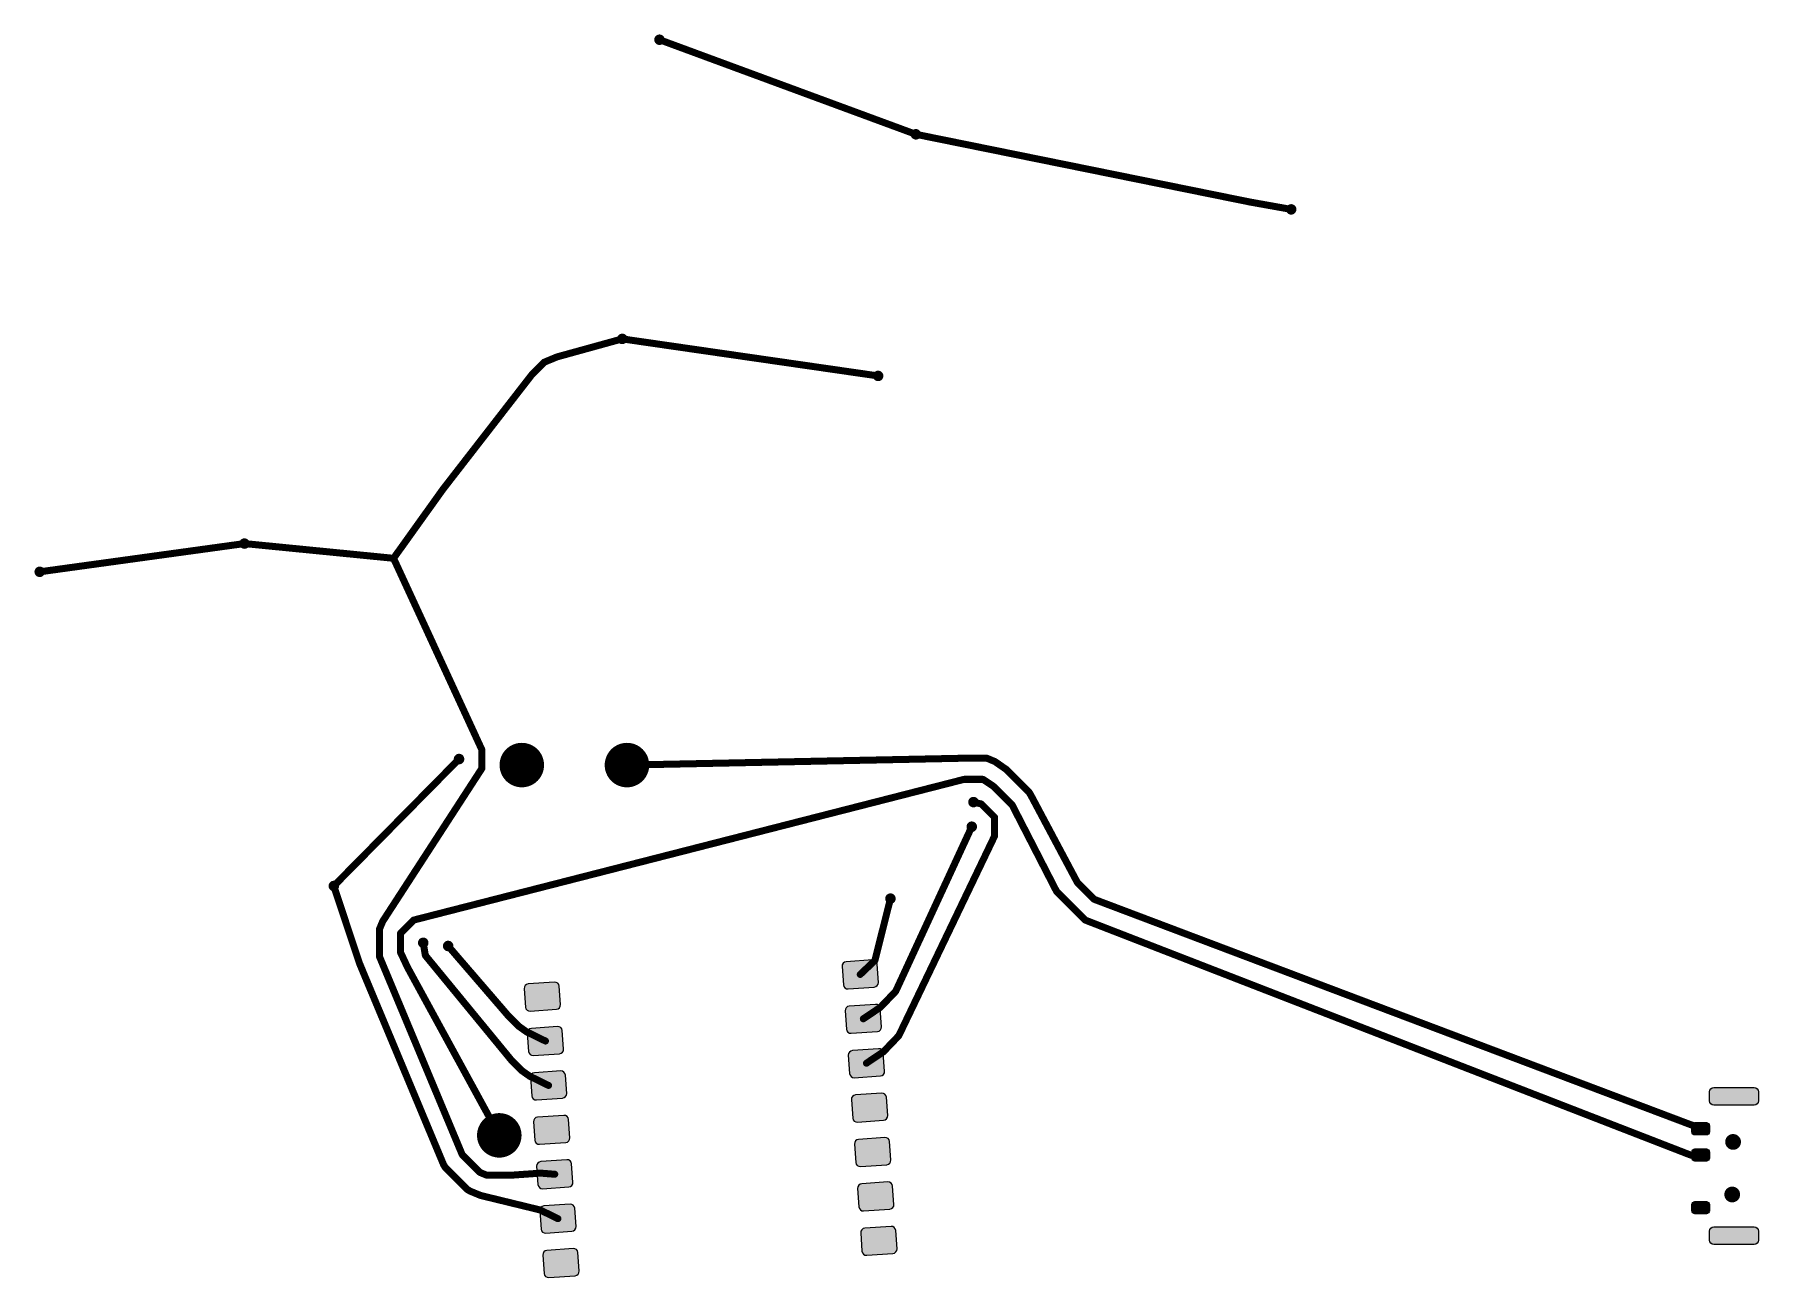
# Model space of a CAD drawing. Extents: x -174 to 104, y -29 to 45.
# Drawn here: x 5.6 to 104, y -28.5 to 42.4 of the extents above; entities that cross this region are included whole.
import ezdxf

# ---------------------------------------------------------------- set-up
doc = ezdxf.new("R2010")
doc.units = 0
doc.layers.get('0').update_dxf_attribs({"linetype": 'CONTINUOUS', "lineweight": 0})
doc.layers.add('F_Cu_____________', color=7, linetype='CONTINUOUS', lineweight=0)

# ---------------------------------------------------------------- blocks, each defined once
blk = doc.blocks.new('UNIT_DISC')
at = {"const_width": 0.5}
blk.add_lwpolyline([(0.25, 0, 1), (-0.25, 0, 1)], format="xyb", close=True, dxfattribs=at)

msp = doc.modelspace()

# ---------------------------------------------------------------- hatches: boundary and pattern name
at = {"layer": 'F_Cu_____________'}
for points in [[(51.7954, -11.7855), (51.8212, -11.88), (51.8812, -11.9574), (51.9662, -12.006), (52.0633, -12.0184), (53.5596, -11.9138), (53.654, -11.8879), (53.7314, -11.828), (53.78, -11.743), (53.7925, -11.6459), (53.7192, -10.5985), (53.6934, -10.504), (53.6334, -10.4266), (53.5484, -10.378), (53.4513, -10.3656), (51.955, -10.4702), (51.8606, -10.4961), (51.7832, -10.556), (51.7346, -10.641), (51.7221, -10.7381)], [(33.6597, -13.0537), (33.6855, -13.1482), (33.7455, -13.2256), (33.8305, -13.2742), (33.9276, -13.2866), (35.4239, -13.182), (35.5183, -13.1561), (35.5957, -13.0962), (35.6443, -13.0112), (35.6568, -12.9141), (35.5835, -11.8667), (35.5577, -11.7722), (35.4977, -11.6948), (35.4127, -11.6462), (35.3156, -11.6338), (33.8193, -11.7384), (33.7249, -11.7643), (33.6475, -11.8242), (33.5989, -11.9092), (33.5864, -12.0063)], [(51.9726, -14.3194), (51.9984, -14.4139), (52.0584, -14.4913), (52.1434, -14.5399), (52.2405, -14.5523), (53.7368, -14.4477), (53.8312, -14.4218), (53.9086, -14.3619), (53.9572, -14.2769), (53.9697, -14.1798), (53.8964, -13.1324), (53.8706, -13.0379), (53.8106, -12.9605), (53.7256, -12.9119), (53.6285, -12.8995), (52.1322, -13.0041), (52.0378, -13.03), (51.9604, -13.0899), (51.9118, -13.1749), (51.8993, -13.272)], [(33.8368, -15.5875), (33.8626, -15.682), (33.9226, -15.7594), (34.0076, -15.808), (34.1047, -15.8204), (35.601, -15.7158), (35.6954, -15.6899), (35.7728, -15.63), (35.8214, -15.545), (35.8339, -15.4479), (35.7606, -14.4005), (35.7348, -14.306), (35.6748, -14.2286), (35.5898, -14.18), (35.4927, -14.1676), (33.9964, -14.2722), (33.902, -14.2981), (33.8246, -14.358), (33.776, -14.443), (33.7635, -14.5401)], [(52.1497, -16.8532), (52.1755, -16.9477), (52.2355, -17.0251), (52.3205, -17.0737), (52.4176, -17.0861), (53.9139, -16.9815), (54.0083, -16.9556), (54.0857, -16.8957), (54.1343, -16.8107), (54.1468, -16.7136), (54.0735, -15.6662), (54.0477, -15.5717), (53.9877, -15.4943), (53.9027, -15.4457), (53.8056, -15.4333), (52.3093, -15.5379), (52.2149, -15.5638), (52.1375, -15.6237), (52.0889, -15.7087), (52.0764, -15.8058)], [(34.014, -18.1213), (34.0398, -18.2158), (34.0998, -18.2932), (34.1848, -18.3418), (34.2819, -18.3542), (35.7782, -18.2496), (35.8726, -18.2237), (35.95, -18.1638), (35.9986, -18.0788), (36.0111, -17.9817), (35.9378, -16.9343), (35.912, -16.8398), (35.852, -16.7624), (35.767, -16.7138), (35.6699, -16.7014), (34.1736, -16.806), (34.0792, -16.8319), (34.0018, -16.8918), (33.9532, -16.9768), (33.9407, -17.0739)], [(104.0098, -18.401), (103.9907, -18.497), (103.9363, -18.5784), (103.8548, -18.6328), (103.7588, -18.652), (101.4588, -18.652), (101.3628, -18.6328), (101.2813, -18.5784), (101.2269, -18.497), (101.2078, -18.401), (101.2078, -17.901), (101.2269, -17.805), (101.2813, -17.7236), (101.3628, -17.6692), (101.4588, -17.65), (103.7588, -17.65), (103.8548, -17.6692), (103.9363, -17.7236), (103.9907, -17.805), (104.0098, -17.901)], [(52.3269, -19.387), (52.3527, -19.4815), (52.4127, -19.5589), (52.4977, -19.6075), (52.5948, -19.6199), (54.0911, -19.5153), (54.1855, -19.4894), (54.2629, -19.4295), (54.3115, -19.3445), (54.324, -19.2474), (54.2507, -18.2), (54.2249, -18.1055), (54.1649, -18.0281), (54.0799, -17.9795), (53.9828, -17.9671), (52.4865, -18.0717), (52.3921, -18.0976), (52.3147, -18.1575), (52.2661, -18.2425), (52.2536, -18.3396)], [(34.1912, -20.6552), (34.217, -20.7497), (34.277, -20.8271), (34.362, -20.8757), (34.4591, -20.8881), (35.9554, -20.7835), (36.0498, -20.7576), (36.1272, -20.6977), (36.1758, -20.6127), (36.1883, -20.5156), (36.115, -19.4682), (36.0892, -19.3737), (36.0292, -19.2963), (35.9442, -19.2477), (35.8471, -19.2353), (34.3508, -19.3399), (34.2564, -19.3658), (34.179, -19.4257), (34.1304, -19.5107), (34.1179, -19.6078)], [(101.0338, -19.6503), (101.101, -19.6637), (101.158, -19.7018), (101.1961, -19.7588), (101.2095, -19.826), (101.2095, -20.176), (101.1961, -20.2432), (101.158, -20.3002), (101.101, -20.3383), (101.0338, -20.3517), (100.3838, -20.3517), (100.3166, -20.3383), (100.2596, -20.3002), (100.2215, -20.2432), (100.2081, -20.176), (100.2081, -19.826), (100.2215, -19.7588), (100.2596, -19.7018), (100.3166, -19.6637), (100.3838, -19.6503)], [(52.5041, -21.9208), (52.5299, -22.0153), (52.5899, -22.0927), (52.6749, -22.1413), (52.772, -22.1537), (54.2683, -22.0491), (54.3627, -22.0232), (54.4401, -21.9633), (54.4887, -21.8783), (54.5012, -21.7812), (54.4279, -20.7338), (54.4021, -20.6393), (54.3421, -20.5619), (54.2571, -20.5133), (54.16, -20.5009), (52.6637, -20.6055), (52.5693, -20.6314), (52.4919, -20.6913), (52.4433, -20.7763), (52.4308, -20.8734)], [(101.0338, -21.1503), (101.101, -21.1637), (101.158, -21.2018), (101.1961, -21.2588), (101.2095, -21.326), (101.2095, -21.676), (101.1961, -21.7432), (101.158, -21.8002), (101.101, -21.8383), (101.0338, -21.8517), (100.3838, -21.8517), (100.3166, -21.8383), (100.2596, -21.8002), (100.2215, -21.7432), (100.2081, -21.676), (100.2081, -21.326), (100.2215, -21.2588), (100.2596, -21.2018), (100.3166, -21.1637), (100.3838, -21.1503)], [(34.3684, -23.189), (34.3942, -23.2835), (34.4542, -23.3609), (34.5392, -23.4095), (34.6363, -23.4219), (36.1326, -23.3173), (36.227, -23.2914), (36.3044, -23.2315), (36.353, -23.1465), (36.3655, -23.0494), (36.2922, -22.002), (36.2664, -21.9075), (36.2064, -21.8301), (36.1214, -21.7815), (36.0243, -21.7691), (34.528, -21.8737), (34.4336, -21.8996), (34.3562, -21.9595), (34.3076, -22.0445), (34.2951, -22.1416)], [(52.6813, -24.4546), (52.7071, -24.5491), (52.7671, -24.6265), (52.8521, -24.6751), (52.9492, -24.6875), (54.4455, -24.5829), (54.5399, -24.557), (54.6173, -24.4971), (54.6659, -24.4121), (54.6784, -24.315), (54.6051, -23.2676), (54.5793, -23.1731), (54.5193, -23.0957), (54.4343, -23.0471), (54.3372, -23.0347), (52.8409, -23.1393), (52.7465, -23.1652), (52.6691, -23.2251), (52.6205, -23.3101), (52.608, -23.4072)], [(34.5456, -25.7228), (34.5714, -25.8173), (34.6314, -25.8947), (34.7164, -25.9433), (34.8135, -25.9557), (36.3098, -25.8511), (36.4042, -25.8252), (36.4816, -25.7653), (36.5302, -25.6803), (36.5427, -25.5832), (36.4694, -24.5358), (36.4436, -24.4413), (36.3836, -24.3639), (36.2986, -24.3153), (36.2015, -24.3029), (34.7052, -24.4075), (34.6108, -24.4334), (34.5334, -24.4933), (34.4848, -24.5783), (34.4723, -24.6754)], [(101.0338, -24.1503), (101.101, -24.1637), (101.158, -24.2018), (101.1961, -24.2588), (101.2095, -24.326), (101.2095, -24.676), (101.1961, -24.7432), (101.158, -24.8002), (101.101, -24.8383), (101.0338, -24.8517), (100.3838, -24.8517), (100.3166, -24.8383), (100.2596, -24.8002), (100.2215, -24.7432), (100.2081, -24.676), (100.2081, -24.326), (100.2215, -24.2588), (100.2596, -24.2018), (100.3166, -24.1637), (100.3838, -24.1503)], [(52.8585, -26.9884), (52.8843, -27.0829), (52.9443, -27.1603), (53.0293, -27.2089), (53.1264, -27.2213), (54.6227, -27.1167), (54.7171, -27.0908), (54.7945, -27.0309), (54.8431, -26.9459), (54.8556, -26.8488), (54.7823, -25.8014), (54.7565, -25.7069), (54.6965, -25.6295), (54.6115, -25.5809), (54.5144, -25.5685), (53.0181, -25.6731), (52.9237, -25.699), (52.8463, -25.7589), (52.7977, -25.8439), (52.7852, -25.941)], [(104.0098, -26.351), (103.9907, -26.447), (103.9363, -26.5284), (103.8548, -26.5828), (103.7588, -26.602), (101.4588, -26.602), (101.3628, -26.5828), (101.2813, -26.5284), (101.2269, -26.447), (101.2078, -26.351), (101.2078, -25.851), (101.2269, -25.755), (101.2813, -25.6736), (101.3628, -25.6192), (101.4588, -25.6), (103.7588, -25.6), (103.8548, -25.6192), (103.9363, -25.6736), (103.9907, -25.755), (104.0098, -25.851)], [(34.7228, -28.2566), (34.7486, -28.3511), (34.8086, -28.4285), (34.8936, -28.4771), (34.9907, -28.4895), (36.487, -28.3849), (36.5814, -28.359), (36.6588, -28.2991), (36.7074, -28.2141), (36.7199, -28.117), (36.6466, -27.0696), (36.6208, -26.9751), (36.5608, -26.8977), (36.4758, -26.8491), (36.3787, -26.8367), (34.8824, -26.9413), (34.788, -26.9672), (34.7106, -27.0271), (34.662, -27.1121), (34.6495, -27.2092)]]:
    msp.add_hatch(color=256, dxfattribs=at).paths.add_polyline_path(points)

# ---------------------------------------------------------------- linework, layer by layer
at = {"layer": 'F_Cu_____________', "const_width": 0.4}
for points in [[(41.3056, 42.1492), (55.9309, 36.7522)], [(75.0047, 32.8851), (55.9309, 36.7522)], [(77.3448, 32.4675), (75.0047, 32.8851)], [(35.4596, 24.0487), (39.1788, 25.0764)], [(39.1788, 25.0764), (53.7779, 22.964)], [(34.1618, 23.1817), (34.7244, 23.7442)], [(34.7244, 23.7442), (34.7482, 23.7541)], [(34.7482, 23.7541), (35.4596, 24.0487)], [(28.9462, 16.4899), (34.0443, 23.0642)], [(34.0443, 23.0642), (34.1618, 23.1817)], [(26.132, 12.5559), (28.9462, 16.4899)], [(5.9442, 11.7846), (17.6235, 13.3953)], [(26.132, 12.5559), (17.6235, 13.3953)], [(31.1643, 1.6435), (26.132, 12.5559)], [(29.8681, 1.0988), (22.7219, -6.1465)], [(31.1686, 1.6331), (31.1643, 1.6435)], [(31.1686, 0.5645), (31.1686, 1.6331)], [(58.447, 1.1421), (39.449, 0.7549)], [(59.9932, 1.1421), (58.447, 1.1421)], [(60.4449, 0.955), (59.9932, 1.1421)], [(61.0877, 0.5072), (60.4449, 0.955)], [(25.5112, -8.1636), (31.1643, 0.5541)], [(58.6858, -0.0584), (27.2908, -8.0879)], [(31.1643, 0.5541), (31.1686, 0.5645)], [(59.7544, -0.0584), (58.6858, -0.0584)], [(59.7648, -0.0627), (59.7544, -0.0584)], [(60.3454, -0.4487), (59.7648, -0.0627)], [(62.3904, -0.7955), (61.0877, 0.5072)], [(61.4345, -1.5378), (60.3454, -0.4487)], [(62.5082, -0.9919), (62.3904, -0.7955)], [(65.143, -5.9404), (62.5082, -0.9919)], [(59.6549, -1.4621), (59.2201, -1.3589)], [(59.6653, -1.4664), (59.6549, -1.4621)], [(60.4168, -2.2179), (59.6653, -1.4664)], [(63.9621, -6.4591), (61.4345, -1.5378)], [(54.7805, -12.1574), (59.1206, -2.7626)], [(60.4211, -2.2283), (60.4168, -2.2179)], [(60.4211, -3.2969), (60.4211, -2.2283)], [(54.9577, -14.6913), (60.4168, -3.3073)], [(60.4168, -3.3073), (60.4211, -3.2969)], [(65.9924, -6.7898), (65.143, -5.9404)], [(24.1793, -10.5363), (22.7219, -6.1465)], [(54.4815, -6.8668), (53.5956, -10.3976)], [(64.8115, -7.3085), (63.9621, -6.4591)], [(66.1099, -6.9073), (65.9924, -6.7898)], [(100.2076, -19.7924), (66.1099, -6.9073)], [(65.5912, -8.0882), (64.8115, -7.3085)], [(25.3241, -8.6153), (25.5112, -8.1636)], [(25.3241, -10.1615), (25.3241, -8.6153)], [(26.5289, -8.8437), (26.5246, -8.8541)], [(26.5246, -8.8541), (26.5246, -9.9227)], [(27.2804, -8.0922), (26.5289, -8.8437)], [(27.2908, -8.0879), (27.2804, -8.0922)], [(65.6386, -8.1078), (65.5912, -8.0882)], [(100.1356, -21.501), (65.6386, -8.1078)], [(26.5246, -9.9227), (26.5289, -9.9331)], [(26.5289, -9.9331), (26.9322, -10.7944)], [(27.9456, -10.1039), (27.8251, -9.3884)], [(32.685, -13.5626), (29.2461, -9.5696)], [(24.4375, -11.1591), (24.1793, -10.5363)], [(25.5112, -10.6132), (25.3241, -10.1615)], [(30.0452, -21.4707), (25.5112, -10.6132)], [(26.9322, -10.7944), (32.1637, -20.3765)], [(27.9499, -10.1143), (27.9456, -10.1039)], [(32.8621, -16.0964), (27.9499, -10.1143)], [(53.5909, -10.4023), (52.7573, -11.192)], [(53.5956, -10.3976), (53.5909, -10.4023)], [(28.9826, -22.0433), (24.4375, -11.1591)], [(53.9178, -13.0575), (54.7805, -12.1574)], [(33.2711, -14.1487), (32.685, -13.5626)], [(52.9345, -13.7259), (53.8835, -13.0851)], [(53.8835, -13.0851), (53.8902, -13.0851)], [(53.8902, -13.0851), (53.9178, -13.0575)], [(33.7559, -14.4915), (33.2711, -14.1487)], [(33.7697, -14.4915), (33.7559, -14.4915)], [(34.7987, -14.994), (33.7697, -14.4915)], [(54.0949, -15.5913), (54.9577, -14.6913)], [(53.1116, -16.2597), (54.0606, -15.6189)], [(54.0606, -15.6189), (54.0673, -15.6189)], [(54.0673, -15.6189), (54.0949, -15.5913)], [(33.4482, -16.6825), (32.8621, -16.0964)], [(33.9331, -17.0253), (33.4482, -16.6825)], [(33.9469, -17.0253), (33.9331, -17.0253)], [(34.9759, -17.5278), (33.9469, -17.0253)], [(100.2148, -19.7924), (100.2076, -19.7924)], [(100.7088, -20.001), (100.2148, -19.7924)], [(31.0695, -22.495), (30.0452, -21.4707)], [(100.2081, -21.501), (100.1356, -21.501)], [(100.7088, -21.501), (100.2081, -21.501)], [(29.0769, -22.2007), (28.9826, -22.0433)], [(30.3395, -23.4633), (29.0769, -22.2007)], [(31.4365, -22.647), (31.0695, -22.495)], [(32.8909, -22.647), (31.4365, -22.647)], [(34.3234, -22.5467), (32.8909, -22.647)], [(34.5229, -22.5327), (34.3234, -22.5467)], [(35.3303, -22.5955), (34.5229, -22.5327)], [(30.4969, -23.5576), (30.3395, -23.4633)], [(31.0883, -23.8028), (30.4969, -23.5576)], [(31.2663, -23.8475), (31.0883, -23.8028)], [(34.4647, -24.6268), (31.2663, -23.8475)], [(34.4785, -24.6268), (34.4647, -24.6268)], [(35.5075, -25.1293), (34.4785, -24.6268)]]:
    msp.add_lwpolyline(points, dxfattribs=at)
at = {"layer": 'F_Cu_____________'}
for points in [[(51.7954, -11.7855), (51.8212, -11.88), (51.8812, -11.9574), (51.9662, -12.006), (52.0633, -12.0184), (53.5596, -11.9138), (53.654, -11.8879), (53.7314, -11.828), (53.78, -11.743), (53.7925, -11.6459), (53.7192, -10.5985), (53.6934, -10.504), (53.6334, -10.4266), (53.5484, -10.378), (53.4513, -10.3656), (51.955, -10.4702), (51.8606, -10.4961), (51.7832, -10.556), (51.7346, -10.641), (51.7221, -10.7381)], [(33.6597, -13.0537), (33.6855, -13.1482), (33.7455, -13.2256), (33.8305, -13.2742), (33.9276, -13.2866), (35.4239, -13.182), (35.5183, -13.1561), (35.5957, -13.0962), (35.6443, -13.0112), (35.6568, -12.9141), (35.5835, -11.8667), (35.5577, -11.7722), (35.4977, -11.6948), (35.4127, -11.6462), (35.3156, -11.6338), (33.8193, -11.7384), (33.7249, -11.7643), (33.6475, -11.8242), (33.5989, -11.9092), (33.5864, -12.0063)], [(51.9726, -14.3194), (51.9984, -14.4139), (52.0584, -14.4913), (52.1434, -14.5399), (52.2405, -14.5523), (53.7368, -14.4477), (53.8312, -14.4218), (53.9086, -14.3619), (53.9572, -14.2769), (53.9697, -14.1798), (53.8964, -13.1324), (53.8706, -13.0379), (53.8106, -12.9605), (53.7256, -12.9119), (53.6285, -12.8995), (52.1322, -13.0041), (52.0378, -13.03), (51.9604, -13.0899), (51.9118, -13.1749), (51.8993, -13.272)], [(33.8368, -15.5875), (33.8626, -15.682), (33.9226, -15.7594), (34.0076, -15.808), (34.1047, -15.8204), (35.601, -15.7158), (35.6954, -15.6899), (35.7728, -15.63), (35.8214, -15.545), (35.8339, -15.4479), (35.7606, -14.4005), (35.7348, -14.306), (35.6748, -14.2286), (35.5898, -14.18), (35.4927, -14.1676), (33.9964, -14.2722), (33.902, -14.2981), (33.8246, -14.358), (33.776, -14.443), (33.7635, -14.5401)], [(52.1497, -16.8532), (52.1755, -16.9477), (52.2355, -17.0251), (52.3205, -17.0737), (52.4176, -17.0861), (53.9139, -16.9815), (54.0083, -16.9556), (54.0857, -16.8957), (54.1343, -16.8107), (54.1468, -16.7136), (54.0735, -15.6662), (54.0477, -15.5717), (53.9877, -15.4943), (53.9027, -15.4457), (53.8056, -15.4333), (52.3093, -15.5379), (52.2149, -15.5638), (52.1375, -15.6237), (52.0889, -15.7087), (52.0764, -15.8058)], [(34.014, -18.1213), (34.0398, -18.2158), (34.0998, -18.2932), (34.1848, -18.3418), (34.2819, -18.3542), (35.7782, -18.2496), (35.8726, -18.2237), (35.95, -18.1638), (35.9986, -18.0788), (36.0111, -17.9817), (35.9378, -16.9343), (35.912, -16.8398), (35.852, -16.7624), (35.767, -16.7138), (35.6699, -16.7014), (34.1736, -16.806), (34.0792, -16.8319), (34.0018, -16.8918), (33.9532, -16.9768), (33.9407, -17.0739)], [(104.0098, -18.401), (103.9907, -18.497), (103.9363, -18.5784), (103.8548, -18.6328), (103.7588, -18.652), (101.4588, -18.652), (101.3628, -18.6328), (101.2813, -18.5784), (101.2269, -18.497), (101.2078, -18.401), (101.2078, -17.901), (101.2269, -17.805), (101.2813, -17.7236), (101.3628, -17.6692), (101.4588, -17.65), (103.7588, -17.65), (103.8548, -17.6692), (103.9363, -17.7236), (103.9907, -17.805), (104.0098, -17.901)], [(52.3269, -19.387), (52.3527, -19.4815), (52.4127, -19.5589), (52.4977, -19.6075), (52.5948, -19.6199), (54.0911, -19.5153), (54.1855, -19.4894), (54.2629, -19.4295), (54.3115, -19.3445), (54.324, -19.2474), (54.2507, -18.2), (54.2249, -18.1055), (54.1649, -18.0281), (54.0799, -17.9795), (53.9828, -17.9671), (52.4865, -18.0717), (52.3921, -18.0976), (52.3147, -18.1575), (52.2661, -18.2425), (52.2536, -18.3396)], [(34.1912, -20.6552), (34.217, -20.7497), (34.277, -20.8271), (34.362, -20.8757), (34.4591, -20.8881), (35.9554, -20.7835), (36.0498, -20.7576), (36.1272, -20.6977), (36.1758, -20.6127), (36.1883, -20.5156), (36.115, -19.4682), (36.0892, -19.3737), (36.0292, -19.2963), (35.9442, -19.2477), (35.8471, -19.2353), (34.3508, -19.3399), (34.2564, -19.3658), (34.179, -19.4257), (34.1304, -19.5107), (34.1179, -19.6078)], [(101.0338, -19.6503), (101.101, -19.6637), (101.158, -19.7018), (101.1961, -19.7588), (101.2095, -19.826), (101.2095, -20.176), (101.1961, -20.2432), (101.158, -20.3002), (101.101, -20.3383), (101.0338, -20.3517), (100.3838, -20.3517), (100.3166, -20.3383), (100.2596, -20.3002), (100.2215, -20.2432), (100.2081, -20.176), (100.2081, -19.826), (100.2215, -19.7588), (100.2596, -19.7018), (100.3166, -19.6637), (100.3838, -19.6503)], [(52.5041, -21.9208), (52.5299, -22.0153), (52.5899, -22.0927), (52.6749, -22.1413), (52.772, -22.1537), (54.2683, -22.0491), (54.3627, -22.0232), (54.4401, -21.9633), (54.4887, -21.8783), (54.5012, -21.7812), (54.4279, -20.7338), (54.4021, -20.6393), (54.3421, -20.5619), (54.2571, -20.5133), (54.16, -20.5009), (52.6637, -20.6055), (52.5693, -20.6314), (52.4919, -20.6913), (52.4433, -20.7763), (52.4308, -20.8734)], [(101.0338, -21.1503), (101.101, -21.1637), (101.158, -21.2018), (101.1961, -21.2588), (101.2095, -21.326), (101.2095, -21.676), (101.1961, -21.7432), (101.158, -21.8002), (101.101, -21.8383), (101.0338, -21.8517), (100.3838, -21.8517), (100.3166, -21.8383), (100.2596, -21.8002), (100.2215, -21.7432), (100.2081, -21.676), (100.2081, -21.326), (100.2215, -21.2588), (100.2596, -21.2018), (100.3166, -21.1637), (100.3838, -21.1503)], [(34.3684, -23.189), (34.3942, -23.2835), (34.4542, -23.3609), (34.5392, -23.4095), (34.6363, -23.4219), (36.1326, -23.3173), (36.227, -23.2914), (36.3044, -23.2315), (36.353, -23.1465), (36.3655, -23.0494), (36.2922, -22.002), (36.2664, -21.9075), (36.2064, -21.8301), (36.1214, -21.7815), (36.0243, -21.7691), (34.528, -21.8737), (34.4336, -21.8996), (34.3562, -21.9595), (34.3076, -22.0445), (34.2951, -22.1416)], [(52.6813, -24.4546), (52.7071, -24.5491), (52.7671, -24.6265), (52.8521, -24.6751), (52.9492, -24.6875), (54.4455, -24.5829), (54.5399, -24.557), (54.6173, -24.4971), (54.6659, -24.4121), (54.6784, -24.315), (54.6051, -23.2676), (54.5793, -23.1731), (54.5193, -23.0957), (54.4343, -23.0471), (54.3372, -23.0347), (52.8409, -23.1393), (52.7465, -23.1652), (52.6691, -23.2251), (52.6205, -23.3101), (52.608, -23.4072)], [(34.5456, -25.7228), (34.5714, -25.8173), (34.6314, -25.8947), (34.7164, -25.9433), (34.8135, -25.9557), (36.3098, -25.8511), (36.4042, -25.8252), (36.4816, -25.7653), (36.5302, -25.6803), (36.5427, -25.5832), (36.4694, -24.5358), (36.4436, -24.4413), (36.3836, -24.3639), (36.2986, -24.3153), (36.2015, -24.3029), (34.7052, -24.4075), (34.6108, -24.4334), (34.5334, -24.4933), (34.4848, -24.5783), (34.4723, -24.6754)], [(101.0338, -24.1503), (101.101, -24.1637), (101.158, -24.2018), (101.1961, -24.2588), (101.2095, -24.326), (101.2095, -24.676), (101.1961, -24.7432), (101.158, -24.8002), (101.101, -24.8383), (101.0338, -24.8517), (100.3838, -24.8517), (100.3166, -24.8383), (100.2596, -24.8002), (100.2215, -24.7432), (100.2081, -24.676), (100.2081, -24.326), (100.2215, -24.2588), (100.2596, -24.2018), (100.3166, -24.1637), (100.3838, -24.1503)], [(52.8585, -26.9884), (52.8843, -27.0829), (52.9443, -27.1603), (53.0293, -27.2089), (53.1264, -27.2213), (54.6227, -27.1167), (54.7171, -27.0908), (54.7945, -27.0309), (54.8431, -26.9459), (54.8556, -26.8488), (54.7823, -25.8014), (54.7565, -25.7069), (54.6965, -25.6295), (54.6115, -25.5809), (54.5144, -25.5685), (53.0181, -25.6731), (52.9237, -25.699), (52.8463, -25.7589), (52.7977, -25.8439), (52.7852, -25.941)], [(104.0098, -26.351), (103.9907, -26.447), (103.9363, -26.5284), (103.8548, -26.5828), (103.7588, -26.602), (101.4588, -26.602), (101.3628, -26.5828), (101.2813, -26.5284), (101.2269, -26.447), (101.2078, -26.351), (101.2078, -25.851), (101.2269, -25.755), (101.2813, -25.6736), (101.3628, -25.6192), (101.4588, -25.6), (103.7588, -25.6), (103.8548, -25.6192), (103.9363, -25.6736), (103.9907, -25.755), (104.0098, -25.851)], [(34.7228, -28.2566), (34.7486, -28.3511), (34.8086, -28.4285), (34.8936, -28.4771), (34.9907, -28.4895), (36.487, -28.3849), (36.5814, -28.359), (36.6588, -28.2991), (36.7074, -28.2141), (36.7199, -28.117), (36.6466, -27.0696), (36.6208, -26.9751), (36.5608, -26.8977), (36.4758, -26.8491), (36.3787, -26.8367), (34.8824, -26.9413), (34.788, -26.9672), (34.7106, -27.0271), (34.662, -27.1121), (34.6495, -27.2092)]]:
    msp.add_lwpolyline(points, close=True, dxfattribs=at)

# ---------------------------------------------------------------- block references
for p, xscale, yscale in [((41.3056, 42.1492), 0.6, 0.6), ((41.3056, 42.1492), 0.4, 0.4), ((55.9309, 36.7522), 0.6, 0.6), ((55.9309, 36.7522), 0.4, 0.4), ((55.9309, 36.7522), 0.4, 0.4), ((75.0047, 32.8851), 0.4, 0.4), ((75.0047, 32.8851), 0.4, 0.4), ((77.3448, 32.4675), 0.6, 0.6), ((77.3448, 32.4675), 0.4, 0.4), ((39.1788, 25.0764), 0.6, 0.6), ((39.1788, 25.0764), 0.4, 0.4), ((39.1788, 25.0764), 0.4, 0.4), ((34.7244, 23.7442), 0.4, 0.4), ((34.7244, 23.7442), 0.4, 0.4), ((34.7482, 23.7541), 0.4, 0.4), ((34.7482, 23.7541), 0.4, 0.4), ((35.4596, 24.0487), 0.4, 0.4), ((35.4596, 24.0487), 0.4, 0.4), ((34.0443, 23.0642), 0.4, 0.4), ((34.0443, 23.0642), 0.4, 0.4), ((34.1618, 23.1817), 0.4, 0.4), ((34.1618, 23.1817), 0.4, 0.4), ((53.7779, 22.964), 0.6, 0.6), ((53.7779, 22.964), 0.4, 0.4), ((28.9462, 16.4899), 0.4, 0.4), ((28.9462, 16.4899), 0.4, 0.4), ((17.6235, 13.3953), 0.6, 0.6), ((17.6235, 13.3953), 0.4, 0.4), ((17.6235, 13.3953), 0.4, 0.4), ((5.9442, 11.7846), 0.6, 0.6), ((5.9442, 11.7846), 0.4, 0.4), ((26.132, 12.5559), 0.4, 0.4), ((26.132, 12.5559), 0.4, 0.4), ((26.132, 12.5559), 0.4, 0.4), ((33.449, 0.7549), 2.54, 2.54), ((39.449, 0.7549), 2.54, 2.54), ((29.8681, 1.0988), 0.6, 0.6), ((29.8681, 1.0988), 0.4, 0.4), ((31.1643, 1.6435), 0.4, 0.4), ((31.1643, 1.6435), 0.4, 0.4), ((31.1686, 1.6331), 0.4, 0.4), ((31.1686, 1.6331), 0.4, 0.4), ((58.447, 1.1421), 0.4, 0.4), ((58.447, 1.1421), 0.4, 0.4), ((59.9932, 1.1421), 0.4, 0.4), ((59.9932, 1.1421), 0.4, 0.4), ((60.4449, 0.955), 0.4, 0.4), ((60.4449, 0.955), 0.4, 0.4), ((31.1643, 0.5541), 0.4, 0.4), ((31.1643, 0.5541), 0.4, 0.4), ((31.1686, 0.5645), 0.4, 0.4), ((31.1686, 0.5645), 0.4, 0.4), ((39.449, 0.7549), 0.4, 0.4), ((58.6858, -0.0584), 0.4, 0.4), ((58.6858, -0.0584), 0.4, 0.4), ((59.7544, -0.0584), 0.4, 0.4), ((59.7544, -0.0584), 0.4, 0.4), ((59.7648, -0.0627), 0.4, 0.4), ((59.7648, -0.0627), 0.4, 0.4), ((61.0877, 0.5072), 0.4, 0.4), ((61.0877, 0.5072), 0.4, 0.4), ((60.3454, -0.4487), 0.4, 0.4), ((60.3454, -0.4487), 0.4, 0.4), ((62.3904, -0.7955), 0.4, 0.4), ((62.3904, -0.7955), 0.4, 0.4), ((62.5082, -0.9919), 0.4, 0.4), ((62.5082, -0.9919), 0.4, 0.4), ((59.2201, -1.3589), 0.6, 0.6), ((59.2201, -1.3589), 0.4, 0.4), ((59.6549, -1.4621), 0.4, 0.4), ((59.6549, -1.4621), 0.4, 0.4), ((59.6653, -1.4664), 0.4, 0.4), ((59.6653, -1.4664), 0.4, 0.4), ((61.4345, -1.5378), 0.4, 0.4), ((61.4345, -1.5378), 0.4, 0.4), ((59.1206, -2.7626), 0.6, 0.6), ((59.1206, -2.7626), 0.4, 0.4), ((60.4168, -2.2179), 0.4, 0.4), ((60.4168, -2.2179), 0.4, 0.4), ((60.4211, -2.2283), 0.4, 0.4), ((60.4211, -2.2283), 0.4, 0.4), ((60.4168, -3.3073), 0.4, 0.4), ((60.4168, -3.3073), 0.4, 0.4), ((60.4211, -3.2969), 0.4, 0.4), ((60.4211, -3.2969), 0.4, 0.4), ((22.7219, -6.1465), 0.6, 0.6), ((65.143, -5.9404), 0.4, 0.4), ((65.143, -5.9404), 0.4, 0.4), ((22.7219, -6.1465), 0.4, 0.4), ((22.7219, -6.1465), 0.4, 0.4), ((54.4815, -6.8668), 0.6, 0.6), ((54.4815, -6.8668), 0.4, 0.4), ((63.9621, -6.4591), 0.4, 0.4), ((63.9621, -6.4591), 0.4, 0.4), ((65.9924, -6.7898), 0.4, 0.4), ((65.9924, -6.7898), 0.4, 0.4), ((66.1099, -6.9073), 0.4, 0.4), ((66.1099, -6.9073), 0.4, 0.4), ((64.8115, -7.3085), 0.4, 0.4), ((64.8115, -7.3085), 0.4, 0.4), ((25.3241, -8.6153), 0.4, 0.4), ((25.3241, -8.6153), 0.4, 0.4), ((25.5112, -8.1636), 0.4, 0.4), ((25.5112, -8.1636), 0.4, 0.4), ((26.5246, -8.8541), 0.4, 0.4), ((26.5246, -8.8541), 0.4, 0.4), ((26.5289, -8.8437), 0.4, 0.4), ((26.5289, -8.8437), 0.4, 0.4), ((27.2804, -8.0922), 0.4, 0.4), ((27.2804, -8.0922), 0.4, 0.4), ((27.2908, -8.0879), 0.4, 0.4), ((27.2908, -8.0879), 0.4, 0.4), ((65.5912, -8.0882), 0.4, 0.4), ((65.5912, -8.0882), 0.4, 0.4), ((65.6386, -8.1078), 0.4, 0.4), ((65.6386, -8.1078), 0.4, 0.4), ((26.5246, -9.9227), 0.4, 0.4), ((26.5246, -9.9227), 0.4, 0.4), ((26.5289, -9.9331), 0.4, 0.4), ((26.5289, -9.9331), 0.4, 0.4), ((27.8251, -9.3884), 0.6, 0.6), ((27.8251, -9.3884), 0.4, 0.4), ((29.2461, -9.5696), 0.6, 0.6), ((29.2461, -9.5696), 0.4, 0.4), ((24.1793, -10.5363), 0.4, 0.4), ((24.1793, -10.5363), 0.4, 0.4), ((25.3241, -10.1615), 0.4, 0.4), ((25.3241, -10.1615), 0.4, 0.4), ((25.5112, -10.6132), 0.4, 0.4), ((25.5112, -10.6132), 0.4, 0.4), ((26.9322, -10.7944), 0.4, 0.4), ((26.9322, -10.7944), 0.4, 0.4), ((27.9456, -10.1039), 0.4, 0.4), ((27.9456, -10.1039), 0.4, 0.4), ((27.9499, -10.1143), 0.4, 0.4), ((27.9499, -10.1143), 0.4, 0.4), ((53.5909, -10.4023), 0.4, 0.4), ((53.5909, -10.4023), 0.4, 0.4), ((53.5956, -10.3976), 0.4, 0.4), ((53.5956, -10.3976), 0.4, 0.4), ((24.4375, -11.1591), 0.4, 0.4), ((24.4375, -11.1591), 0.4, 0.4), ((52.7573, -11.192), 0.4, 0.4), ((54.7805, -12.1574), 0.4, 0.4), ((54.7805, -12.1574), 0.4, 0.4), ((32.685, -13.5626), 0.4, 0.4), ((32.685, -13.5626), 0.4, 0.4), ((52.9345, -13.7259), 0.4, 0.4), ((53.8835, -13.0851), 0.4, 0.4), ((53.8835, -13.0851), 0.4, 0.4), ((53.8902, -13.0851), 0.4, 0.4), ((53.8902, -13.0851), 0.4, 0.4), ((53.9178, -13.0575), 0.4, 0.4), ((53.9178, -13.0575), 0.4, 0.4), ((33.2711, -14.1487), 0.4, 0.4), ((33.2711, -14.1487), 0.4, 0.4), ((33.7559, -14.4915), 0.4, 0.4), ((33.7559, -14.4915), 0.4, 0.4), ((33.7697, -14.4915), 0.4, 0.4), ((33.7697, -14.4915), 0.4, 0.4), ((54.9577, -14.6913), 0.4, 0.4), ((54.9577, -14.6913), 0.4, 0.4), ((34.7987, -14.994), 0.4, 0.4), ((54.0606, -15.6189), 0.4, 0.4), ((54.0606, -15.6189), 0.4, 0.4), ((54.0673, -15.6189), 0.4, 0.4), ((54.0673, -15.6189), 0.4, 0.4), ((54.0949, -15.5913), 0.4, 0.4), ((54.0949, -15.5913), 0.4, 0.4), ((32.8621, -16.0964), 0.4, 0.4), ((32.8621, -16.0964), 0.4, 0.4), ((33.4482, -16.6825), 0.4, 0.4), ((33.4482, -16.6825), 0.4, 0.4), ((53.1116, -16.2597), 0.4, 0.4), ((33.9331, -17.0253), 0.4, 0.4), ((33.9331, -17.0253), 0.4, 0.4), ((33.9469, -17.0253), 0.4, 0.4), ((33.9469, -17.0253), 0.4, 0.4), ((34.9759, -17.5278), 0.4, 0.4), ((32.1637, -20.3765), 2.54, 2.54), ((100.2076, -19.7924), 0.4, 0.4), ((100.2076, -19.7924), 0.4, 0.4), ((100.2148, -19.7924), 0.4, 0.4), ((100.2148, -19.7924), 0.4, 0.4), ((32.1637, -20.3765), 0.4, 0.4), ((100.7088, -20.001), 0.4, 0.4), ((102.5588, -20.751), 0.9, 0.9), ((30.0452, -21.4707), 0.4, 0.4), ((30.0452, -21.4707), 0.4, 0.4), ((100.1356, -21.501), 0.4, 0.4), ((100.1356, -21.501), 0.4, 0.4), ((100.2081, -21.501), 0.4, 0.4), ((100.2081, -21.501), 0.4, 0.4), ((100.7088, -21.501), 0.4, 0.4), ((28.9826, -22.0433), 0.4, 0.4), ((28.9826, -22.0433), 0.4, 0.4), ((29.0769, -22.2007), 0.4, 0.4), ((29.0769, -22.2007), 0.4, 0.4), ((31.0695, -22.495), 0.4, 0.4), ((31.0695, -22.495), 0.4, 0.4), ((31.4365, -22.647), 0.4, 0.4), ((31.4365, -22.647), 0.4, 0.4), ((32.8909, -22.647), 0.4, 0.4), ((32.8909, -22.647), 0.4, 0.4), ((34.3234, -22.5467), 0.4, 0.4), ((34.3234, -22.5467), 0.4, 0.4), ((34.5229, -22.5327), 0.4, 0.4), ((34.5229, -22.5327), 0.4, 0.4), ((35.3303, -22.5955), 0.4, 0.4), ((30.3395, -23.4633), 0.4, 0.4), ((30.3395, -23.4633), 0.4, 0.4), ((30.4969, -23.5576), 0.4, 0.4), ((30.4969, -23.5576), 0.4, 0.4), ((31.0883, -23.8028), 0.4, 0.4), ((31.0883, -23.8028), 0.4, 0.4), ((102.5088, -23.751), 0.9, 0.9), ((31.2663, -23.8475), 0.4, 0.4), ((31.2663, -23.8475), 0.4, 0.4), ((34.4647, -24.6268), 0.4, 0.4), ((34.4647, -24.6268), 0.4, 0.4), ((34.4785, -24.6268), 0.4, 0.4), ((34.4785, -24.6268), 0.4, 0.4), ((35.5075, -25.1293), 0.4, 0.4)]:
    msp.add_blockref('UNIT_DISC', p, dxfattribs=dict(at, xscale=xscale, yscale=yscale))

doc.saveas('drawing.dxf')
